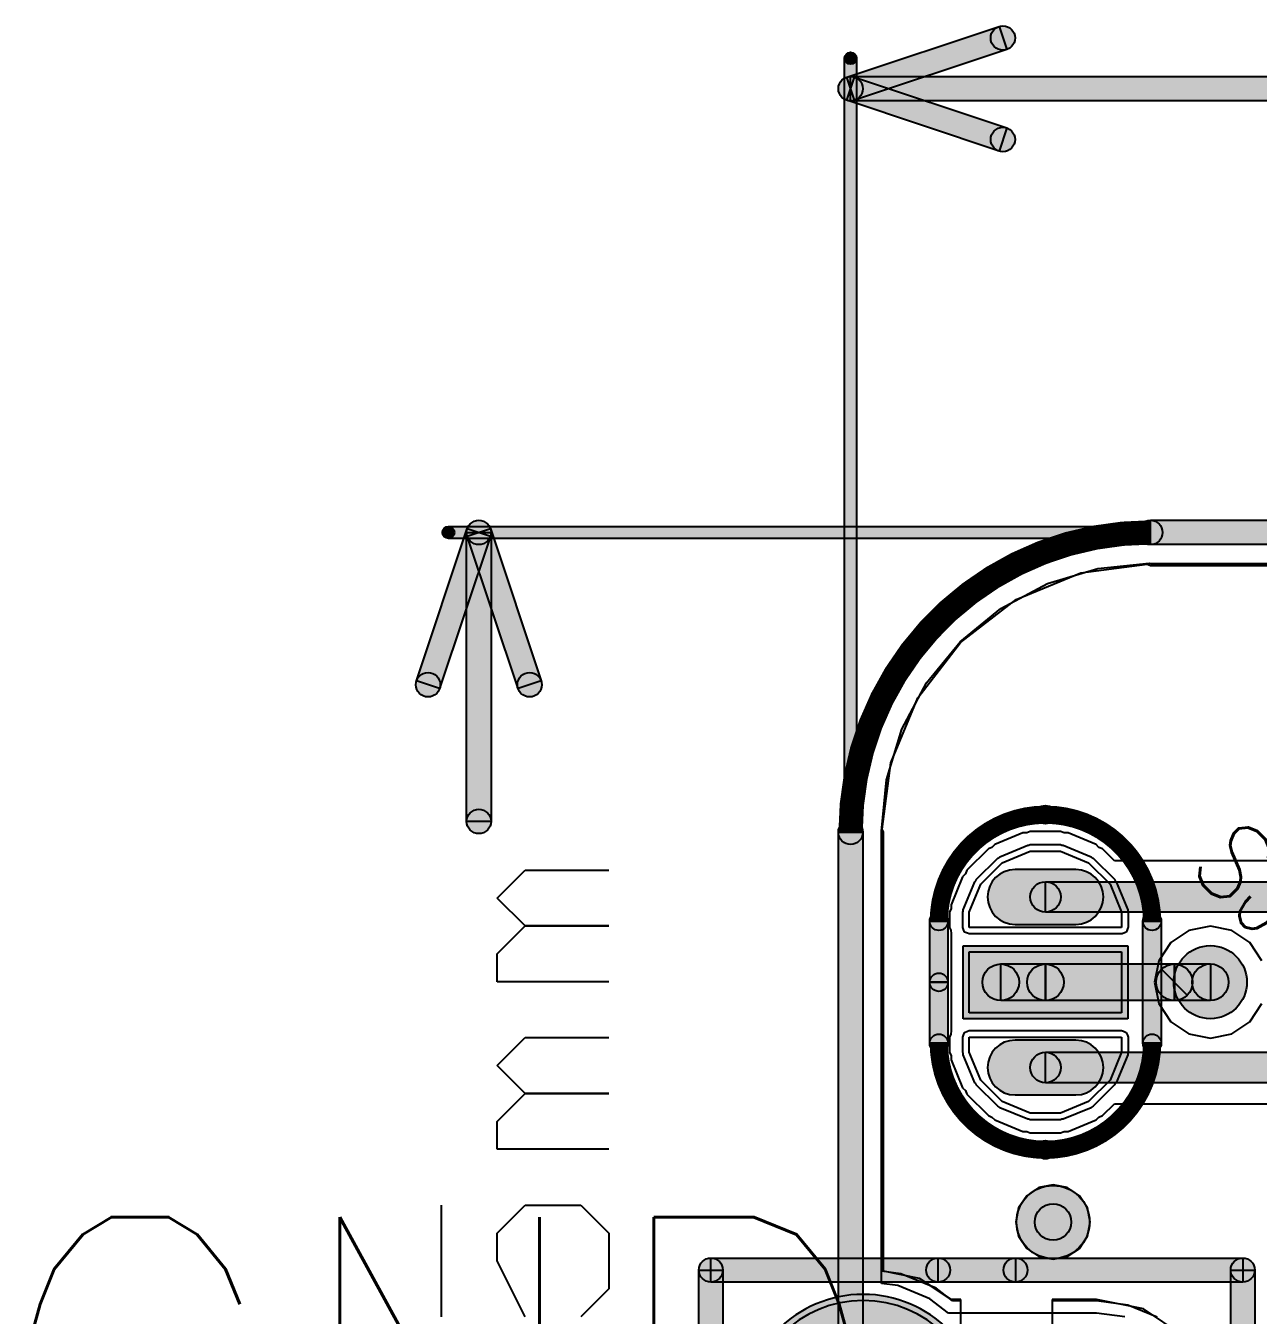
# Model space of a CAD drawing. Header units: millimetres. Extents: x -4 to 157, y -60 to 103.
# Drawn here: x -3.29 to 37.17, y 48.52 to 90.85 of the extents above; entities that cross this region are included whole.
import ezdxf

# ---------------------------------------------------------------- set-up
doc = ezdxf.new("R2010")
doc.units = ezdxf.units.MM
for name, color, linetype, true_color in [('BottomLayer', 5, 'Continuous', 0x0000ff), ('BottomOverlay', 7, 'Continuous', 0x999900), ('BottomSolder', 6, 'Continuous', 0xff00ff), ('KeepOutLayer', 6, 'Continuous', 0xff00ff), ('Mechanical17', 7, 'Continuous', 0x7f7f00), ('Mechanical18', 7, 'Continuous', 0x7f7f00), ('MidLayer1', 7, 'Continuous', 0x7f0000), ('MidLayer2', 7, 'Continuous', 0x3f7f00), ('MultiLayer', 7, 'Continuous', 0xc0c0c0), ('TopLayer', 1, 'Continuous', 0xff0000), ('TopOverlay', 2, 'Continuous', 0xffff00), ('TopSolder', 7, 'Continuous', 0x7f007f)]:
    doc.layers.add(name, color=color, linetype=linetype, true_color=true_color)
doc.styles.add('textstyle29', font='standard')
doc.styles.add('textstyle34', font='standard')

msp = doc.modelspace()

# ---------------------------------------------------------------- hatches: boundary and pattern name
at = {"layer": 'BottomLayer', "true_color": 0x0000ff}
h = msp.add_hatch(color=5, dxfattribs=at)
edge = h.paths.add_edge_path(flags=0)
edge.add_arc((31.185, 62.247), 0.9, 270, 450)
edge.add_line((31.185, 63.147), (29.185, 63.147))
edge.add_arc((29.185, 62.247), 0.9, 90, 270)
edge.add_line((29.185, 61.347), (31.185, 61.347))
h = msp.add_hatch(color=5, dxfattribs=at)
edge = h.paths.add_edge_path(flags=0)
edge.add_arc((30.185, 62.247), 0.5, 0, 360)
for points in [[(30.185, 61.747), (30.185, 62.747), (43.498, 62.747), (43.498, 61.747)], [(32.685, 60.447), (32.685, 58.447), (27.685, 58.447), (27.685, 60.447)], [(28.719, 58.847), (28.719, 60.047), (30.185, 60.047), (30.185, 58.847)], [(30.185, 58.847), (30.185, 60.047), (34.416, 60.047), (34.416, 58.847)], [(34.84, 59.023), (33.992, 59.872), (33.993, 59.873), (34.842, 59.025)], [(34.417, 58.849), (34.417, 60.049), (35.598, 60.049), (35.598, 58.849)], [(30.185, 56.147), (30.185, 57.147), (43.397, 57.147), (43.397, 56.147)]]:
    msp.add_hatch(color=5, dxfattribs=at).paths.add_polyline_path(points, flags=0)
h = msp.add_hatch(color=5, dxfattribs=at)
edge = h.paths.add_edge_path(flags=0)
edge.add_arc((35.598, 59.449), 1.2, 0, 360)
h = msp.add_hatch(color=5, dxfattribs=at)
edge = h.paths.add_edge_path(flags=0)
edge.add_arc((28.719, 59.447), 0.6, 0, 360)
h = msp.add_hatch(color=5, dxfattribs=at)
edge = h.paths.add_edge_path(flags=0)
edge.add_arc((30.185, 59.447), 0.6, 0, 360)
h = msp.add_hatch(color=5, dxfattribs=at)
edge = h.paths.add_edge_path(flags=0)
edge.add_arc((30.185, 59.447), 0.6, 0, 360)
h = msp.add_hatch(color=5, dxfattribs=at)
edge = h.paths.add_edge_path(flags=0)
edge.add_arc((34.416, 59.447), 0.6, 0, 360)
h = msp.add_hatch(color=5, dxfattribs=at)
edge = h.paths.add_edge_path(flags=0)
edge.add_arc((34.416, 59.447), 0.6, 0, 360)
h = msp.add_hatch(color=5, dxfattribs=at)
edge = h.paths.add_edge_path(flags=0)
edge.add_arc((34.417, 59.449), 0.6, 0, 360)
h = msp.add_hatch(color=5, dxfattribs=at)
edge = h.paths.add_edge_path(flags=0)
edge.add_arc((34.417, 59.449), 0.6, 0, 360)
h = msp.add_hatch(color=5, dxfattribs=at)
edge = h.paths.add_edge_path(flags=0)
edge.add_arc((35.598, 59.449), 0.6, 0, 360)
h = msp.add_hatch(color=5, dxfattribs=at)
edge = h.paths.add_edge_path(flags=0)
edge.add_arc((29.185, 56.647), 0.9, 90, 270)
edge.add_line((29.185, 55.747), (31.185, 55.747))
edge.add_arc((31.185, 56.647), 0.9, 270, 450)
edge.add_line((31.185, 57.547), (29.185, 57.547))
h = msp.add_hatch(color=5, dxfattribs=at)
edge = h.paths.add_edge_path(flags=0)
edge.add_arc((30.185, 56.647), 0.5, 0, 360)
h = msp.add_hatch(color=5, dxfattribs=at)
edge = h.paths.add_edge_path(flags=0)
edge.add_arc((30.434, 51.575), 1.2, 0, 360)
h = msp.add_hatch(color=5, dxfattribs=at)
edge = h.paths.add_edge_path(flags=0)
edge.add_arc((24.2, 45.25), 3.75, 0, 180)
edge.add_line((20.45, 45.25), (20.45, 44.75))
edge.add_arc((24.2, 44.75), 3.75, 180, 360)
edge.add_line((27.95, 44.75), (27.95, 45.25))
at = {"layer": 'BottomOverlay', "true_color": 0x999900}
h = msp.add_hatch(color=54, dxfattribs=at)
edge = h.paths.add_edge_path(flags=0)
edge.add_arc((30.185, 64.947), 0.3, 0, 360)
h = msp.add_hatch(color=54, dxfattribs=at)
edge = h.paths.add_edge_path(flags=0)
edge.add_arc((30.185, 64.947), 0.3, 0, 360)
h = msp.add_hatch(color=54, dxfattribs=at)
edge = h.paths.add_edge_path(flags=0)
edge.add_arc((26.685, 61.447), 0.3, 0, 360)
h = msp.add_hatch(color=54, dxfattribs=at)
edge = h.paths.add_edge_path(flags=0)
edge.add_arc((26.685, 61.447), 0.3, 0, 360)
for points in [[(26.985, 59.447), (26.385, 59.447), (26.385, 61.447), (26.985, 61.447)], [(33.985, 57.447), (33.385, 57.447), (33.385, 61.447), (33.985, 61.447)], [(26.985, 57.447), (26.385, 57.447), (26.385, 59.447), (26.985, 59.447)]]:
    msp.add_hatch(color=54, dxfattribs=at).paths.add_polyline_path(points, flags=0)
h = msp.add_hatch(color=54, dxfattribs=at)
edge = h.paths.add_edge_path(flags=0)
edge.add_arc((33.685, 61.447), 0.3, 0, 360)
h = msp.add_hatch(color=54, dxfattribs=at)
edge = h.paths.add_edge_path(flags=0)
edge.add_arc((33.685, 61.447), 0.3, 0, 360)
h = msp.add_hatch(color=54, dxfattribs=at)
edge = h.paths.add_edge_path(flags=0)
edge.add_arc((26.685, 59.447), 0.3, 0, 360)
h = msp.add_hatch(color=54, dxfattribs=at)
edge = h.paths.add_edge_path(flags=0)
edge.add_arc((26.685, 59.447), 0.3, 0, 360)
h = msp.add_hatch(color=54, dxfattribs=at)
edge = h.paths.add_edge_path(flags=0)
edge.add_arc((26.685, 57.447), 0.3, 0, 360)
h = msp.add_hatch(color=54, dxfattribs=at)
edge = h.paths.add_edge_path(flags=0)
edge.add_arc((26.685, 57.447), 0.3, 0, 360)
h = msp.add_hatch(color=54, dxfattribs=at)
edge = h.paths.add_edge_path(flags=0)
edge.add_arc((33.685, 57.447), 0.3, 0, 360)
h = msp.add_hatch(color=54, dxfattribs=at)
edge = h.paths.add_edge_path(flags=0)
edge.add_arc((33.685, 57.447), 0.3, 0, 360)
h = msp.add_hatch(color=54, dxfattribs=at)
edge = h.paths.add_edge_path(flags=0)
edge.add_arc((30.185, 53.947), 0.3, 0, 360)
h = msp.add_hatch(color=54, dxfattribs=at)
edge = h.paths.add_edge_path(flags=0)
edge.add_arc((30.185, 53.947), 0.3, 0, 360)
at = {"layer": 'BottomSolder', "true_color": 0xff00ff}
h = msp.add_hatch(color=6, dxfattribs=at)
edge = h.paths.add_edge_path(flags=0)
edge.add_arc((31.185, 62.247), 0.9, 270, 450)
edge.add_line((31.185, 63.147), (29.185, 63.147))
edge.add_arc((29.185, 62.247), 0.9, 90, 270)
edge.add_line((29.185, 61.347), (31.185, 61.347))
msp.add_hatch(color=6, dxfattribs=at).paths.add_polyline_path([(32.885, 60.647), (32.885, 58.247), (27.485, 58.247), (27.485, 60.647)], flags=0)
h = msp.add_hatch(color=6, dxfattribs=at)
edge = h.paths.add_edge_path(flags=0)
edge.add_arc((29.185, 56.647), 0.9, 90, 270)
edge.add_line((29.185, 55.747), (31.185, 55.747))
edge.add_arc((31.185, 56.647), 0.9, 270, 450)
edge.add_line((31.185, 57.547), (29.185, 57.547))
h = msp.add_hatch(color=6, dxfattribs=at)
edge = h.paths.add_edge_path(flags=0)
edge.add_arc((24.2, 45.25), 3.95, 0, 180)
edge.add_line((20.25, 45.25), (20.25, 44.75))
edge.add_arc((24.2, 44.75), 3.95, 180, 360)
edge.add_line((28.15, 44.75), (28.15, 45.25))
at = {"layer": 'KeepOutLayer', "true_color": 0xff00ff}
h = msp.add_hatch(color=6, dxfattribs=at)
edge = h.paths.add_edge_path(flags=0)
edge.add_arc((33.63, 74.213), 0.4, 0, 360)
h = msp.add_hatch(color=6, dxfattribs=at)
edge = h.paths.add_edge_path(flags=0)
edge.add_arc((33.63, 74.213), 0.4, 0, 360)
for points in [[(33.63, 73.813), (33.63, 74.613), (112.37, 74.613), (112.37, 73.813)], [(24.187, -14.37), (23.387, -14.37), (23.387, 64.37), (24.187, 64.37)]]:
    msp.add_hatch(color=6, dxfattribs=at).paths.add_polyline_path(points, flags=0)
h = msp.add_hatch(color=6, dxfattribs=at)
edge = h.paths.add_edge_path(flags=0)
edge.add_arc((23.787, 64.37), 0.4, 0, 360)
h = msp.add_hatch(color=6, dxfattribs=at)
edge = h.paths.add_edge_path(flags=0)
edge.add_arc((23.787, 64.37), 0.4, 0, 360)
at = {"layer": 'Mechanical18', "true_color": 0x7f7f00}
for points in [[(23.914, 88.4), (23.661, 89.159), (28.661, 90.826), (28.914, 90.067)], [(23.984, 65.37), (23.591, 65.37), (23.591, 89.78), (23.984, 89.78)], [(23.661, 88.4), (23.914, 89.159), (28.914, 87.492), (28.661, 86.733)], [(23.787, 88.38), (23.787, 89.18), (54.222, 89.18), (54.222, 88.38)], [(10.295, 69.086), (9.537, 69.339), (11.203, 74.339), (11.962, 74.086)], [(10.583, 74.016), (10.583, 74.409), (32.63, 74.409), (32.63, 74.016)], [(11.983, 64.726), (11.183, 64.726), (11.183, 74.213), (11.983, 74.213)], [(11.203, 74.086), (11.962, 74.339), (13.629, 69.339), (12.87, 69.086)]]:
    msp.add_hatch(color=56, dxfattribs=at).paths.add_polyline_path(points, flags=0)
h = msp.add_hatch(color=56, dxfattribs=at)
edge = h.paths.add_edge_path(flags=0)
edge.add_arc((28.787, 90.446), 0.4, 0, 360)
h = msp.add_hatch(color=56, dxfattribs=at)
edge = h.paths.add_edge_path(flags=0)
edge.add_arc((23.787, 89.78), 0.197, 0, 360)
h = msp.add_hatch(color=56, dxfattribs=at)
edge = h.paths.add_edge_path(flags=0)
edge.add_arc((23.787, 88.78), 0.4, 0, 360)
h = msp.add_hatch(color=56, dxfattribs=at)
edge = h.paths.add_edge_path(flags=0)
edge.add_arc((23.787, 88.78), 0.4, 0, 360)
h = msp.add_hatch(color=56, dxfattribs=at)
edge = h.paths.add_edge_path(flags=0)
edge.add_arc((23.787, 88.78), 0.4, 0, 360)
h = msp.add_hatch(color=56, dxfattribs=at)
edge = h.paths.add_edge_path(flags=0)
edge.add_arc((28.787, 87.113), 0.4, 0, 360)
h = msp.add_hatch(color=56, dxfattribs=at)
edge = h.paths.add_edge_path(flags=0)
edge.add_arc((11.583, 74.213), 0.4, 0, 360)
h = msp.add_hatch(color=56, dxfattribs=at)
edge = h.paths.add_edge_path(flags=0)
edge.add_arc((11.583, 74.213), 0.4, 0, 360)
h = msp.add_hatch(color=56, dxfattribs=at)
edge = h.paths.add_edge_path(flags=0)
edge.add_arc((11.583, 74.213), 0.4, 0, 360)
h = msp.add_hatch(color=56, dxfattribs=at)
edge = h.paths.add_edge_path(flags=0)
edge.add_arc((10.583, 74.213), 0.197, 0, 360)
h = msp.add_hatch(color=56, dxfattribs=at)
edge = h.paths.add_edge_path(flags=0)
edge.add_arc((32.63, 74.213), 0.197, 0, 360)
h = msp.add_hatch(color=56, dxfattribs=at)
edge = h.paths.add_edge_path(flags=0)
edge.add_arc((9.916, 69.213), 0.4, 0, 360)
h = msp.add_hatch(color=56, dxfattribs=at)
edge = h.paths.add_edge_path(flags=0)
edge.add_arc((13.249, 69.213), 0.4, 0, 360)
h = msp.add_hatch(color=56, dxfattribs=at)
edge = h.paths.add_edge_path(flags=0)
edge.add_arc((23.787, 65.37), 0.197, 0, 360)
h = msp.add_hatch(color=56, dxfattribs=at)
edge = h.paths.add_edge_path(flags=0)
edge.add_arc((11.583, 64.726), 0.4, 0, 360)
at = {"layer": 'MidLayer1', "true_color": 0x7f0000}
h = msp.add_hatch(color=16, dxfattribs=at)
edge = h.paths.add_edge_path(flags=0)
edge.add_arc((35.598, 59.449), 1.2, 0, 360)
h = msp.add_hatch(color=16, dxfattribs=at)
edge = h.paths.add_edge_path(flags=0)
edge.add_arc((30.434, 51.575), 1.2, 0, 360)
h = msp.add_hatch(color=16, dxfattribs=at)
edge = h.paths.add_edge_path(flags=0)
edge.add_arc((24.2, 45.25), 3.75, 0, 180)
edge.add_line((20.45, 45.25), (20.45, 44.75))
edge.add_arc((24.2, 44.75), 3.75, 180, 360)
edge.add_line((27.95, 44.75), (27.95, 45.25))
at = {"layer": 'MidLayer2', "true_color": 0x3f7f00}
h = msp.add_hatch(color=76, dxfattribs=at)
edge = h.paths.add_edge_path(flags=0)
edge.add_arc((35.598, 59.449), 1.2, 0, 360)
h = msp.add_hatch(color=76, dxfattribs=at)
edge = h.paths.add_edge_path(flags=0)
edge.add_arc((30.434, 51.575), 0.6, 0, 360)
h = msp.add_hatch(color=76, dxfattribs=at)
edge = h.paths.add_edge_path(flags=0)
edge.add_arc((24.2, 45.25), 3.75, 0, 180)
edge.add_line((20.45, 45.25), (20.45, 44.75))
edge.add_arc((24.2, 44.75), 3.75, 180, 360)
edge.add_line((27.95, 44.75), (27.95, 45.25))
at = {"layer": 'MultiLayer', "true_color": 0xc0c0c0}
h = msp.add_hatch(color=9, dxfattribs=at)
edge = h.paths.add_edge_path(flags=0)
edge.add_arc((24.2, 45.25), 3.75, 0, 180)
edge.add_line((20.45, 45.25), (20.45, 44.75))
edge.add_arc((24.2, 44.75), 3.75, 180, 360)
edge.add_line((27.95, 44.75), (27.95, 45.25))
at = {"layer": 'TopLayer', "true_color": 0xff0000}
h = msp.add_hatch(color=1, dxfattribs=at)
edge = h.paths.add_edge_path(flags=0)
edge.add_arc((35.598, 59.449), 1.2, 0, 360)
h = msp.add_hatch(color=1, dxfattribs=at)
edge = h.paths.add_edge_path(flags=0)
edge.add_arc((30.434, 51.575), 1.2, 0, 360)
h = msp.add_hatch(color=1, dxfattribs=at)
edge = h.paths.add_edge_path(flags=0)
edge.add_arc((24.2, 45.25), 3.75, 0, 180)
edge.add_line((20.45, 45.25), (20.45, 44.75))
edge.add_arc((24.2, 44.75), 3.75, 180, 360)
edge.add_line((27.95, 44.75), (27.95, 45.25))
at = {"layer": 'TopOverlay', "true_color": 0xffff00}
h = msp.add_hatch(color=2, dxfattribs=at)
edge = h.paths.add_edge_path(flags=0)
edge.add_arc((19.2, 50), 0.394, 0, 360)
h = msp.add_hatch(color=2, dxfattribs=at)
edge = h.paths.add_edge_path(flags=0)
edge.add_arc((19.2, 50), 0.394, 0, 360)
for points in [[(19.2, 49.606), (19.2, 50.394), (29.2, 50.394), (29.2, 49.606)], [(26.661, 49.606), (26.661, 50.394), (36.661, 50.394), (36.661, 49.606)], [(19.594, 0), (18.806, 0), (18.806, 50), (19.594, 50)], [(37.055, 0), (36.268, 0), (36.268, 50), (37.055, 50)]]:
    msp.add_hatch(color=2, dxfattribs=at).paths.add_polyline_path(points, flags=0)
h = msp.add_hatch(color=2, dxfattribs=at)
edge = h.paths.add_edge_path(flags=0)
edge.add_arc((26.661, 50), 0.394, 0, 360)
h = msp.add_hatch(color=2, dxfattribs=at)
edge = h.paths.add_edge_path(flags=0)
edge.add_arc((29.2, 50), 0.394, 0, 360)
h = msp.add_hatch(color=2, dxfattribs=at)
edge = h.paths.add_edge_path(flags=0)
edge.add_arc((36.661, 50), 0.394, 0, 360)
h = msp.add_hatch(color=2, dxfattribs=at)
edge = h.paths.add_edge_path(flags=0)
edge.add_arc((36.661, 50), 0.394, 0, 360)
at = {"layer": 'TopSolder', "true_color": 0x7f007f}
h = msp.add_hatch(color=216, dxfattribs=at)
edge = h.paths.add_edge_path(flags=0)
edge.add_arc((24.2, 45.25), 3.95, 0, 180)
edge.add_line((20.25, 45.25), (20.25, 44.75))
edge.add_arc((24.2, 44.75), 3.95, 180, 360)
edge.add_line((28.15, 44.75), (28.15, 45.25))

# ---------------------------------------------------------------- linework, layer by layer
at = {"layer": 'BottomLayer'}
for p, q in [((29.221, 72.007), (31.348, 72.888)), ((31.348, 72.888), (33.524, 73.174)), ((33.524, 73.174), (33.63, 73.13)), ((33.63, 73.13), (48.448, 73.13)), ((27.395, 70.605), (29.221, 72.007)), ((25.993, 68.779), (27.395, 70.605)), ((25.112, 66.652), (25.993, 68.779)), ((24.826, 64.476), (25.112, 66.652)), ((24.87, 64.37), (24.826, 64.476)), ((24.87, 49.96), (24.87, 64.37)), ((29.439, 64.347), (28.52, 63.967)), ((29.568, 64.347), (29.439, 64.347)), ((29.688, 64.397), (29.568, 64.347)), ((30.185, 64.397), (29.688, 64.397)), ((30.682, 64.397), (30.185, 64.397)), ((30.185, 64.397), (30.185, 64.397)), ((30.802, 64.347), (30.682, 64.397)), ((30.931, 64.347), (30.802, 64.347)), ((31.85, 63.967), (30.931, 64.347)), ((28.52, 63.967), (28.429, 63.875)), ((31.941, 63.875), (31.85, 63.967)), ((28.31, 63.826), (27.606, 63.123)), ((28.429, 63.875), (28.31, 63.826)), ((28.769, 63.367), (29.688, 63.747)), ((29.688, 63.747), (30.185, 63.747)), ((30.185, 63.747), (30.185, 63.747)), ((30.185, 63.747), (30.682, 63.747)), ((30.682, 63.747), (31.601, 63.367)), ((32.06, 63.826), (31.941, 63.875)), ((32.448, 63.438), (32.06, 63.826)), ((27.606, 63.123), (27.557, 63.003)), ((28.066, 62.664), (28.769, 63.367)), ((31.601, 63.367), (32.304, 62.664)), ((42.121, 63.438), (32.448, 63.438)), ((27.466, 62.912), (27.085, 61.993)), ((27.557, 63.003), (27.466, 62.912)), ((27.685, 61.745), (28.066, 62.664)), ((32.304, 62.664), (32.685, 61.745)), ((27.085, 61.864), (27.036, 61.745)), ((27.085, 61.993), (27.085, 61.864)), ((27.036, 61.745), (27.036, 61.247)), ((27.685, 61.247), (27.685, 61.745)), ((32.685, 61.745), (32.685, 61.247)), ((27.036, 61.247), (27.074, 61.155)), ((27.074, 61.155), (27.085, 61.047)), ((27.085, 61.047), (27.085, 61.047)), ((27.085, 61.047), (27.085, 61.047)), ((27.085, 61.047), (27.085, 57.847)), ((32.685, 61.247), (27.685, 61.247)), ((32.685, 61.247), (32.685, 61.247)), ((27.074, 57.74), (27.036, 57.647)), ((27.036, 57.647), (27.036, 57.15)), ((27.085, 57.847), (27.074, 57.74)), ((27.085, 57.847), (27.085, 57.847)), ((27.085, 57.847), (27.085, 57.847)), ((27.685, 57.647), (27.685, 57.647)), ((27.685, 57.647), (32.685, 57.647)), ((27.685, 57.15), (27.685, 57.647)), ((32.685, 57.647), (32.685, 57.15)), ((27.036, 57.15), (27.085, 57.031)), ((28.066, 56.231), (27.685, 57.15)), ((32.685, 57.15), (32.304, 56.231)), ((27.085, 57.031), (27.085, 56.902)), ((27.085, 56.902), (27.466, 55.983)), ((27.466, 55.983), (27.557, 55.891)), ((27.557, 55.891), (27.606, 55.772)), ((28.769, 55.528), (28.066, 56.231)), ((32.304, 56.231), (31.601, 55.528)), ((27.606, 55.772), (28.31, 55.069)), ((29.688, 55.147), (28.769, 55.528)), ((31.601, 55.528), (30.682, 55.147)), ((32.06, 55.069), (32.448, 55.457)), ((32.448, 55.457), (42.162, 55.457)), ((28.31, 55.069), (28.429, 55.019)), ((30.185, 55.147), (29.688, 55.147)), ((30.682, 55.147), (30.185, 55.147)), ((31.941, 55.019), (32.06, 55.069)), ((28.429, 55.019), (28.52, 54.928)), ((28.52, 54.928), (29.439, 54.547)), ((30.931, 54.547), (31.85, 54.928)), ((31.85, 54.928), (31.941, 55.019)), ((29.439, 54.547), (29.568, 54.547)), ((29.568, 54.547), (29.688, 54.498)), ((29.688, 54.498), (30.185, 54.498)), ((30.185, 54.498), (30.682, 54.498)), ((30.682, 54.498), (30.802, 54.547)), ((30.802, 54.547), (30.931, 54.547)), ((26.053, 49.724), (24.87, 49.96)), ((27.092, 49.03), (26.053, 49.724)), ((27.406, 49.03), (27.092, 49.03)), ((27.406, 45), (27.406, 49.03)), ((31.858, 49.03), (30.406, 49.03)), ((30.406, 49.03), (30.406, 46.5)), ((33.401, 48.723), (31.858, 49.03)), ((34.708, 47.85), (33.401, 48.723))]:
    msp.add_line(p, q, dxfattribs=at)
at = {"layer": 'BottomLayer', "color": 5, "true_color": 0x0000ff}
for p, q in [((31.185, 63.147), (29.185, 63.147)), ((30.185, 61.747), (30.185, 62.747)), ((30.185, 62.747), (43.498, 62.747)), ((43.498, 61.747), (30.185, 61.747)), ((29.185, 61.347), (31.185, 61.347)), ((27.685, 58.447), (27.685, 60.447)), ((27.685, 60.447), (32.685, 60.447)), ((32.685, 60.447), (32.685, 58.447)), ((28.719, 58.847), (28.719, 60.047)), ((28.719, 60.047), (30.185, 60.047)), ((30.185, 58.847), (30.185, 60.047)), ((30.185, 60.047), (34.416, 60.047)), ((30.185, 60.047), (30.185, 58.847)), ((33.992, 59.872), (33.993, 59.873)), ((34.84, 59.023), (33.992, 59.872)), ((33.993, 59.873), (34.842, 59.025)), ((34.416, 60.047), (34.416, 58.847)), ((34.417, 58.849), (34.417, 60.049)), ((34.417, 60.049), (35.598, 60.049)), ((35.598, 60.049), (35.598, 58.849)), ((30.185, 58.847), (28.719, 58.847)), ((34.416, 58.847), (30.185, 58.847)), ((35.598, 58.849), (34.417, 58.849)), ((34.842, 59.025), (34.84, 59.023)), ((32.685, 58.447), (27.685, 58.447)), ((31.185, 57.547), (29.185, 57.547)), ((30.185, 56.147), (30.185, 57.147)), ((30.185, 57.147), (43.397, 57.147)), ((43.397, 56.147), (30.185, 56.147)), ((29.185, 55.747), (31.185, 55.747))]:
    msp.add_line(p, q, dxfattribs=at)
at = {"layer": 'BottomLayer'}
for centre, radius in [((30.185, 62.247), 0.5), ((28.719, 59.447), 0.6), ((30.185, 59.447), 0.6), ((30.185, 59.447), 0.6), ((34.416, 59.447), 0.6), ((34.416, 59.447), 0.6), ((34.417, 59.449), 0.6), ((34.417, 59.449), 0.6), ((35.598, 59.449), 0.6), ((30.185, 56.647), 0.5)]:
    msp.add_circle(centre, radius, dxfattribs=at)
at = {"layer": 'BottomLayer', "color": 5, "true_color": 0x0000ff}
for centre in [(35.598, 59.449), (30.434, 51.575)]:
    msp.add_circle(centre, 1.2, dxfattribs=at)
for centre, radius, start, end in [((29.185, 62.247), 0.9, 90, 270), ((31.185, 62.247), 0.9, 270, 90), ((29.185, 56.647), 0.9, 90, 270), ((31.185, 56.647), 0.9, 270, 90), ((24.2, 45.25), 3.75, 0, 180)]:
    msp.add_arc(centre, radius, start, end, dxfattribs=at)
at = {"layer": 'BottomOverlay', "color": 54, "true_color": 0x999900}
for p, q in [((26.385, 59.447), (26.385, 61.447)), ((26.385, 61.447), (26.985, 61.447)), ((26.985, 61.447), (26.985, 59.447)), ((33.385, 57.447), (33.385, 61.447)), ((33.385, 61.447), (33.985, 61.447)), ((33.985, 61.447), (33.985, 57.447)), ((26.985, 59.447), (26.385, 59.447)), ((26.385, 57.447), (26.385, 59.447)), ((26.385, 59.447), (26.985, 59.447)), ((26.985, 59.447), (26.985, 57.447)), ((26.985, 57.447), (26.385, 57.447)), ((33.985, 57.447), (33.385, 57.447))]:
    msp.add_line(p, q, dxfattribs=at)
at = {"layer": 'BottomOverlay'}
for points in [[(26.685, 61.447, 0.6, 0.6, -0.414214), (30.185, 64.947, 0.6, 0.6, 0)], [(30.185, 64.947, 0.6, 0.6, -0.414214), (33.685, 61.447, 0.6, 0.6, 0)], [(30.185, 53.947, 0.6, 0.6, -0.414214), (26.685, 57.447, 0.6, 0.6, 0)], [(33.685, 57.447, 0.6, 0.6, -0.414214), (30.185, 53.947, 0.6, 0.6, 0)]]:
    msp.add_lwpolyline(points, format="xyseb", dxfattribs=at)
for centre in [(30.185, 64.947), (30.185, 64.947), (26.685, 61.447), (26.685, 61.447), (33.685, 61.447), (33.685, 61.447), (26.685, 59.447), (26.685, 59.447), (26.685, 57.447), (26.685, 57.447), (33.685, 57.447), (33.685, 57.447), (30.185, 53.947), (30.185, 53.947)]:
    msp.add_circle(centre, 0.3, dxfattribs=at)
at = {"layer": 'BottomSolder'}
for p, q in [((28.686, 63.567), (29.605, 63.947)), ((29.605, 63.947), (29.648, 63.947)), ((29.648, 63.947), (29.688, 63.964)), ((29.688, 63.964), (30.185, 63.964)), ((30.185, 63.964), (30.185, 63.964)), ((30.185, 63.964), (30.682, 63.964)), ((30.682, 63.964), (30.722, 63.947)), ((30.722, 63.947), (30.765, 63.947)), ((30.765, 63.947), (31.684, 63.567)), ((27.913, 62.817), (28.616, 63.52)), ((28.616, 63.52), (28.656, 63.536)), ((28.656, 63.536), (28.686, 63.567)), ((31.684, 63.567), (31.714, 63.536)), ((31.714, 63.536), (31.754, 63.52)), ((31.754, 63.52), (32.458, 62.817)), ((27.485, 61.828), (27.866, 62.746)), ((27.866, 62.746), (27.896, 62.777)), ((27.896, 62.777), (27.913, 62.817)), ((32.458, 62.817), (32.474, 62.777)), ((32.474, 62.777), (32.504, 62.746)), ((32.504, 62.746), (32.885, 61.828)), ((27.485, 61.784), (27.485, 61.828)), ((32.885, 61.828), (32.885, 61.784)), ((27.469, 61.745), (27.485, 61.784)), ((27.469, 61.247), (27.469, 61.745)), ((32.885, 61.784), (32.902, 61.745)), ((32.902, 61.745), (32.901, 61.247)), ((27.495, 61.184), (27.469, 61.247)), ((27.532, 61.094), (27.495, 61.184)), ((27.622, 61.057), (27.532, 61.094)), ((27.532, 61.094), (27.532, 61.094)), ((27.532, 61.094), (27.532, 61.094)), ((27.685, 61.031), (27.622, 61.057)), ((32.685, 61.031), (27.685, 61.031)), ((32.704, 61.039), (32.685, 61.031)), ((32.685, 61.031), (32.685, 61.031)), ((32.685, 61.031), (32.685, 61.031)), ((32.685, 61.031), (32.685, 61.031)), ((32.838, 61.094), (32.704, 61.039)), ((32.857, 61.139), (32.838, 61.094)), ((32.838, 61.094), (32.838, 61.094)), ((32.838, 61.094), (32.838, 61.094)), ((32.838, 61.094), (32.838, 61.094)), ((32.894, 61.229), (32.857, 61.139)), ((32.901, 61.247), (32.894, 61.229)), ((32.901, 61.247), (32.901, 61.247)), ((32.901, 61.247), (32.901, 61.247)), ((32.901, 61.247), (32.901, 61.247)), ((27.469, 57.647), (27.495, 57.711)), ((27.469, 57.15), (27.469, 57.647)), ((27.495, 57.711), (27.532, 57.8)), ((27.532, 57.801), (27.622, 57.838)), ((27.532, 57.8), (27.532, 57.801)), ((27.532, 57.8), (27.532, 57.8)), ((27.622, 57.838), (27.685, 57.864)), ((27.685, 57.864), (32.685, 57.864)), ((27.685, 57.864), (27.685, 57.864)), ((27.685, 57.864), (27.685, 57.864)), ((27.685, 57.864), (27.685, 57.864)), ((32.685, 57.864), (32.748, 57.838)), ((32.748, 57.838), (32.838, 57.8)), ((32.838, 57.8), (32.838, 57.8)), ((32.838, 57.8), (32.838, 57.8)), ((32.838, 57.8), (32.875, 57.711)), ((32.875, 57.711), (32.901, 57.647)), ((32.901, 57.647), (32.901, 57.15)), ((27.485, 57.11), (27.469, 57.15)), ((32.901, 57.15), (32.885, 57.11)), ((27.485, 57.067), (27.485, 57.11)), ((27.866, 56.148), (27.485, 57.067)), ((32.885, 57.067), (32.504, 56.148)), ((32.885, 57.11), (32.885, 57.067)), ((27.896, 56.118), (27.866, 56.148)), ((27.913, 56.078), (27.896, 56.118)), ((28.616, 55.375), (27.913, 56.078)), ((32.457, 56.078), (31.754, 55.375)), ((32.474, 56.118), (32.457, 56.078)), ((32.504, 56.148), (32.474, 56.118)), ((28.656, 55.358), (28.616, 55.375)), ((28.686, 55.328), (28.656, 55.358)), ((29.605, 54.947), (28.686, 55.328)), ((31.684, 55.328), (30.765, 54.947)), ((31.714, 55.358), (31.684, 55.328)), ((31.754, 55.375), (31.714, 55.358)), ((29.648, 54.947), (29.605, 54.947)), ((29.688, 54.931), (29.648, 54.947)), ((30.185, 54.931), (29.688, 54.931)), ((30.682, 54.931), (30.185, 54.931)), ((30.722, 54.947), (30.682, 54.931)), ((30.765, 54.947), (30.722, 54.947))]:
    msp.add_line(p, q, dxfattribs=at)
at = {"layer": 'BottomSolder', "color": 6, "true_color": 0xff00ff}
for p, q in [((31.185, 63.147), (29.185, 63.147)), ((29.185, 61.347), (31.185, 61.347)), ((27.485, 58.247), (27.485, 60.647)), ((27.485, 60.647), (32.885, 60.647)), ((32.885, 60.647), (32.885, 58.247)), ((32.885, 58.247), (27.485, 58.247)), ((31.185, 57.547), (29.185, 57.547)), ((29.185, 55.747), (31.185, 55.747))]:
    msp.add_line(p, q, dxfattribs=at)
for centre, radius, start, end in [((29.185, 62.247), 0.9, 90, 270), ((31.185, 62.247), 0.9, 270, 90), ((29.185, 56.647), 0.9, 90, 270), ((31.185, 56.647), 0.9, 270, 90), ((24.2, 45.25), 3.95, 0, 180)]:
    msp.add_arc(centre, radius, start, end, dxfattribs=at)
at = {"layer": 'KeepOutLayer', "color": 6, "true_color": 0xff00ff}
for p, q in [((33.63, 73.813), (33.63, 74.613)), ((33.63, 74.613), (112.37, 74.613)), ((112.37, 73.813), (33.63, 73.813)), ((23.387, -14.37), (23.387, 64.37)), ((23.387, 64.37), (24.187, 64.37)), ((24.187, 64.37), (24.187, -14.37))]:
    msp.add_line(p, q, dxfattribs=at)
at = {"layer": 'KeepOutLayer'}
msp.add_lwpolyline([(23.787, 64.37, 0.8, 0.8, -0.414214), (33.63, 74.213, 0.8, 0.8, 0)], format="xyseb", dxfattribs=at)
for centre in [(33.63, 74.213), (33.63, 74.213), (23.787, 64.37), (23.787, 64.37)]:
    msp.add_circle(centre, 0.4, dxfattribs=at)
at = {"layer": 'Mechanical18', "color": 56, "true_color": 0x7f7f00}
for p, q in [((23.661, 89.159), (28.661, 90.826)), ((28.661, 90.826), (28.914, 90.067)), ((23.591, 65.37), (23.591, 89.78)), ((23.591, 89.78), (23.984, 89.78)), ((28.914, 90.067), (23.914, 88.4)), ((23.984, 89.78), (23.984, 65.37)), ((23.914, 88.4), (23.661, 89.159)), ((23.661, 88.4), (23.914, 89.159)), ((23.787, 88.38), (23.787, 89.18)), ((23.787, 89.18), (54.222, 89.18)), ((23.914, 89.159), (28.914, 87.492)), ((28.661, 86.733), (23.661, 88.4)), ((54.222, 88.38), (23.787, 88.38)), ((28.914, 87.492), (28.661, 86.733)), ((9.537, 69.339), (11.203, 74.339)), ((11.962, 74.086), (10.295, 69.086)), ((10.583, 74.016), (10.583, 74.409)), ((10.583, 74.409), (32.63, 74.409)), ((11.183, 64.726), (11.183, 74.213)), ((11.183, 74.213), (11.983, 74.213)), ((11.203, 74.086), (11.962, 74.339)), ((11.203, 74.339), (11.962, 74.086)), ((12.87, 69.086), (11.203, 74.086)), ((11.962, 74.339), (13.629, 69.339)), ((11.983, 74.213), (11.983, 64.726)), ((32.63, 74.409), (32.63, 74.016)), ((32.63, 74.016), (10.583, 74.016)), ((10.295, 69.086), (9.537, 69.339)), ((13.629, 69.339), (12.87, 69.086)), ((23.984, 65.37), (23.591, 65.37)), ((11.983, 64.726), (11.183, 64.726))]:
    msp.add_line(p, q, dxfattribs=at)
at = {"layer": 'Mechanical18'}
for p, q in [((12.183, 62.21), (13.099, 63.126)), ((13.099, 63.126), (15.848, 63.126)), ((13.099, 61.294), (12.183, 62.21)), ((12.183, 60.377), (13.099, 61.294)), ((13.099, 61.294), (15.848, 61.294)), ((15.848, 61.294), (13.099, 61.294)), ((12.183, 59.461), (12.183, 60.377)), ((15.848, 59.461), (12.183, 59.461)), ((12.183, 56.712), (13.099, 57.628)), ((13.099, 57.628), (15.848, 57.628)), ((13.099, 55.795), (12.183, 56.712)), ((12.183, 54.879), (13.099, 55.795)), ((13.099, 55.795), (15.848, 55.795)), ((15.848, 55.795), (13.099, 55.795)), ((12.183, 53.963), (12.183, 54.879)), ((15.848, 53.963), (12.183, 53.963)), ((10.35, 52.13), (10.35, 48.464)), ((12.183, 51.214), (13.099, 52.13)), ((13.099, 52.13), (14.932, 52.13)), ((14.932, 52.13), (15.848, 51.214)), ((12.183, 50.297), (12.183, 51.214)), ((15.848, 51.214), (15.848, 49.381)), ((13.099, 48.464), (12.183, 50.297)), ((15.848, 49.381), (14.932, 48.464))]:
    msp.add_line(p, q, dxfattribs=at)
for centre, radius in [((28.787, 90.446), 0.4), ((23.787, 89.78), 0.197), ((23.787, 88.78), 0.4), ((23.787, 88.78), 0.4), ((23.787, 88.78), 0.4), ((28.787, 87.113), 0.4), ((11.583, 74.213), 0.4), ((11.583, 74.213), 0.4), ((11.583, 74.213), 0.4), ((10.583, 74.213), 0.197), ((32.63, 74.213), 0.197), ((9.916, 69.213), 0.4), ((13.249, 69.213), 0.4), ((23.787, 65.37), 0.197), ((11.583, 64.726), 0.4)]:
    msp.add_circle(centre, radius, dxfattribs=at)
at = {"layer": 'MidLayer1'}
for p, q in [((30.249, 72.533), (31.906, 73.035)), ((31.906, 73.035), (33.589, 73.201)), ((33.589, 73.201), (33.63, 73.193)), ((33.63, 73.193), (48.442, 73.193)), ((28.721, 71.716), (30.249, 72.533)), ((27.383, 70.617), (28.721, 71.716)), ((26.284, 69.279), (27.383, 70.617)), ((25.467, 67.751), (26.284, 69.279)), ((24.965, 66.094), (25.467, 67.751)), ((24.799, 64.411), (24.965, 66.094)), ((24.807, 64.37), (24.799, 64.411)), ((24.807, 49.961), (24.807, 64.37)), ((34.896, 61.144), (34.301, 60.747)), ((35.598, 61.284), (34.896, 61.144)), ((36.301, 61.144), (35.598, 61.284)), ((36.896, 60.747), (36.301, 61.144)), ((34.301, 60.747), (33.903, 60.151)), ((37.294, 60.151), (36.896, 60.747)), ((33.903, 60.151), (33.763, 59.449)), ((33.763, 59.449), (33.903, 58.746)), ((33.903, 58.746), (34.301, 58.151)), ((36.896, 58.151), (37.294, 58.746)), ((34.301, 58.151), (34.896, 57.753)), ((36.301, 57.753), (36.896, 58.151)), ((34.896, 57.753), (35.598, 57.614)), ((35.598, 57.614), (36.301, 57.753)), ((25.44, 49.878), (24.807, 49.961)), ((26.595, 49.399), (25.44, 49.878)), ((27.133, 48.987), (26.595, 49.399)), ((27.406, 48.987), (27.133, 48.987)), ((27.406, 45), (27.406, 48.987)), ((31.858, 48.987), (30.406, 48.987)), ((30.406, 48.987), (30.406, 46.5)), ((32.89, 48.851), (31.858, 48.987)), ((33.852, 48.453), (32.89, 48.851))]:
    msp.add_line(p, q, dxfattribs=at)
at = {"layer": 'MidLayer1', "color": 16, "true_color": 0x7f0000}
for centre in [(35.598, 59.449), (30.434, 51.575)]:
    msp.add_circle(centre, 1.2, dxfattribs=at)
msp.add_arc((24.2, 45.25), 3.75, 0, 180, dxfattribs=at)
at = {"layer": 'MidLayer2'}
for p, q in [((30.249, 72.533), (31.906, 73.035)), ((31.906, 73.035), (33.589, 73.201)), ((33.589, 73.201), (33.63, 73.193)), ((33.63, 73.193), (48.442, 73.193)), ((28.721, 71.716), (30.249, 72.533)), ((27.383, 70.617), (28.721, 71.716)), ((26.284, 69.279), (27.383, 70.617)), ((25.467, 67.751), (26.284, 69.279)), ((24.965, 66.094), (25.467, 67.751)), ((24.799, 64.411), (24.965, 66.094)), ((24.807, 64.37), (24.799, 64.411)), ((24.807, 49.558), (24.807, 64.37)), ((29.965, 52.705), (29.569, 52.44)), ((30.434, 52.798), (29.965, 52.705)), ((30.902, 52.705), (30.434, 52.798)), ((31.299, 52.44), (30.902, 52.705)), ((29.569, 52.44), (29.303, 52.043)), ((31.564, 52.043), (31.299, 52.44)), ((29.303, 52.043), (29.21, 51.575)), ((31.657, 51.575), (31.564, 52.043)), ((29.21, 51.575), (29.303, 51.107)), ((31.564, 51.107), (31.657, 51.575)), ((29.303, 51.107), (29.569, 50.71)), ((31.299, 50.71), (31.564, 51.107)), ((29.569, 50.71), (29.965, 50.444)), ((29.965, 50.444), (30.434, 50.351)), ((30.434, 50.351), (30.902, 50.444)), ((30.902, 50.444), (31.299, 50.71)), ((25.336, 49.488), (24.807, 49.558)), ((26.394, 49.05), (25.336, 49.488)), ((27.001, 48.583), (26.394, 49.05)), ((31.858, 48.583), (27.001, 48.583)), ((32.786, 48.461), (31.858, 48.583))]:
    msp.add_line(p, q, dxfattribs=at)
at = {"layer": 'MidLayer2', "color": 76, "true_color": 0x3f7f00}
for centre, radius in [((35.598, 59.449), 1.2), ((30.434, 51.575), 0.6)]:
    msp.add_circle(centre, radius, dxfattribs=at)
msp.add_arc((24.2, 45.25), 3.75, 0, 180, dxfattribs=at)
at = {"layer": 'MultiLayer', "color": 9, "true_color": 0xc0c0c0}
msp.add_arc((24.2, 45.25), 3.75, 0, 180, dxfattribs=at)
at = {"layer": 'TopLayer'}
for p, q in [((30.249, 72.533), (31.906, 73.035)), ((31.906, 73.035), (33.589, 73.201)), ((33.589, 73.201), (33.63, 73.193)), ((33.63, 73.193), (48.442, 73.193)), ((28.721, 71.716), (30.249, 72.533)), ((27.383, 70.617), (28.721, 71.716)), ((26.284, 69.279), (27.383, 70.617)), ((25.467, 67.751), (26.284, 69.279)), ((24.965, 66.094), (25.467, 67.751)), ((24.799, 64.411), (24.965, 66.094)), ((24.807, 64.37), (24.799, 64.411)), ((24.807, 49.961), (24.807, 64.37)), ((34.896, 61.144), (34.301, 60.747)), ((35.598, 61.284), (34.896, 61.144)), ((36.301, 61.144), (35.598, 61.284)), ((36.896, 60.747), (36.301, 61.144)), ((34.301, 60.747), (33.903, 60.151)), ((37.294, 60.151), (36.896, 60.747)), ((33.903, 60.151), (33.763, 59.449)), ((33.763, 59.449), (33.903, 58.746)), ((33.903, 58.746), (34.301, 58.151)), ((36.896, 58.151), (37.294, 58.746)), ((34.301, 58.151), (34.896, 57.753)), ((36.301, 57.753), (36.896, 58.151)), ((34.896, 57.753), (35.598, 57.614)), ((35.598, 57.614), (36.301, 57.753)), ((25.44, 49.878), (24.807, 49.961)), ((26.595, 49.399), (25.44, 49.878)), ((27.133, 48.987), (26.595, 49.399)), ((27.406, 48.987), (27.133, 48.987)), ((27.406, 45), (27.406, 48.987)), ((31.858, 48.987), (30.406, 48.987)), ((30.406, 48.987), (30.406, 46.5)), ((32.89, 48.851), (31.858, 48.987)), ((33.852, 48.453), (32.89, 48.851))]:
    msp.add_line(p, q, dxfattribs=at)
at = {"layer": 'TopLayer', "color": 1, "true_color": 0xff0000}
for centre in [(35.598, 59.449), (30.434, 51.575)]:
    msp.add_circle(centre, 1.2, dxfattribs=at)
msp.add_arc((24.2, 45.25), 3.75, 0, 180, dxfattribs=at)
at = {"layer": 'TopOverlay', "color": 2, "true_color": 0xffff00}
for p, q in [((19.2, 49.606), (19.2, 50.394)), ((19.2, 50.394), (29.2, 50.394)), ((26.661, 49.606), (26.661, 50.394)), ((26.661, 50.394), (36.661, 50.394)), ((29.2, 50.394), (29.2, 49.606)), ((36.661, 50.394), (36.661, 49.606)), ((18.806, 0), (18.806, 50)), ((18.806, 50), (19.594, 50)), ((19.594, 50), (19.594, 0)), ((36.268, 0), (36.268, 50)), ((36.268, 50), (37.055, 50)), ((37.055, 50), (37.055, 0)), ((29.2, 49.606), (19.2, 49.606)), ((36.661, 49.606), (26.661, 49.606))]:
    msp.add_line(p, q, dxfattribs=at)
at = {"layer": 'TopOverlay'}
for centre in [(19.2, 50), (19.2, 50), (26.661, 50), (29.2, 50), (36.661, 50), (36.661, 50)]:
    msp.add_circle(centre, 0.394, dxfattribs=at)
at = {"layer": 'TopSolder', "color": 216, "true_color": 0x7f007f}
msp.add_arc((24.2, 45.25), 3.95, 0, 180, dxfattribs=at)

# ---------------------------------------------------------------- texts
at = {"layer": 'BottomOverlay', "style": 'textstyle34'}
msp.add_text('SJ8', height=2.5, rotation=315, dxfattribs=at).set_placement((34.811, 63.189))
at = {"layer": 'Mechanical17', "style": 'textstyle29'}
msp.add_text('GND', height=12, dxfattribs=at).set_placement((-4.697, 39.74))

doc.saveas('drawing.dxf')
